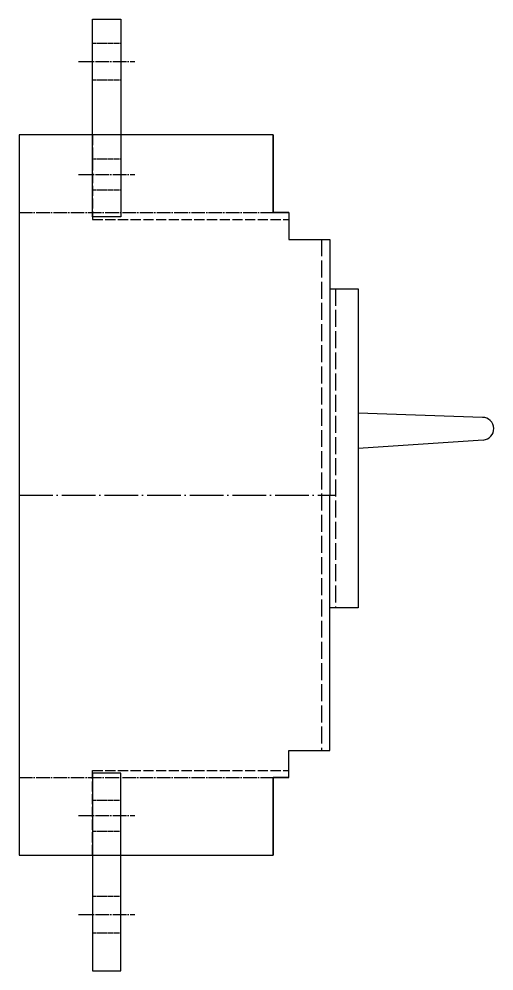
# Model space of a CAD drawing. Extents: x 0 to 168, y 0 to 337.
import ezdxf

# ---------------------------------------------------------------- set-up
doc = ezdxf.new("R2010")
doc.units = 0
doc.linetypes.add('ACAD_ISO02W100', pattern=[15, 12, -3])
doc.linetypes.add('ACAD_ISO04W100', pattern=[30, 24, -3, 0, -3])

# ---------------------------------------------------------------- blocks, each defined once
blk = doc.blocks.new('NS400_600NHL_7_c')
at = {"color": 6, "linetype": 'ACAD_ISO02W100', "ltscale": 0.05}
for p, q in [((-86, 160), (-76, 160)), ((-86, 147), (-76, 147)), ((-86, 119), (-76, 119)), ((-86, 108), (-76, 108)), ((-86, -108), (-76, -108)), ((-86, -119), (-76, -119)), ((-86, -142), (-76, -142)), ((-86, -155), (-76, -155))]:
    blk.add_line(p, q, dxfattribs=at)
at = {"color": 45, "linetype": 'ACAD_ISO04W100', "ltscale": 0.2}
for p, q in [((-91, 153.5), (-71, 153.5)), ((-91, 113.5), (-71, 113.5)), ((-91, -113.5), (-71, -113.5)), ((-91, -148.5), (-71, -148.5))]:
    blk.add_line(p, q, dxfattribs=at)
at = {"linetype": 'ACAD_ISO02W100', "ltscale": 0.3}
for p, q in [((-86, 127.5), (-86, 97.5)), ((-86, 97.5), (-16.5, 97.5)), ((-86, -97.5), (-16.5, -97.5)), ((-86, -127.5), (-86, -97.5))]:
    blk.add_line(p, q, dxfattribs=at)
at = {"color": 6, "linetype": 'ACAD_ISO04W100', "ltscale": 0.2}
for p, q in [((-112, 100), (-22.05, 100)), ((-112, -100), (-22.05, -100))]:
    blk.add_line(p, q, dxfattribs=at)
at = {"color": 31, "linetype": 'ACAD_ISO02W100', "ltscale": 0.5}
for p, q in [((-5, 90.5), (-5, -90.5)), ((0, 73), (0, -40))]:
    blk.add_line(p, q, dxfattribs=at)
for p, q in [((-2, 90.5), (-2, 73)), ((-2, 73), (8, 73)), ((8, 73), (8, -40)), ((8, -40), (-2, -40)), ((-2, -90.5), (-2, -73))]:
    blk.add_line(p, q)
at = {"color": 7}
for p, q in [((52, 27.46), (8, 29.02)), ((52.27, 19.47), (8, 16.5))]:
    blk.add_line(p, q, dxfattribs=at)
at = {"color": 31, "linetype": 'ACAD_ISO04W100', "ltscale": 0.5}
blk.add_line((-112, 0), (0, 0), dxfattribs=at)
for points in [[(-86, 168.5), (-76, 168.5), (-76, 98.5), (-86, 98.5)], [(-22.05, 127.5), (-22.05, 100), (-16.5, 100), (-22.05, 100)], [(-86, -168.5), (-76, -168.5), (-76, -98.5), (-86, -98.5)], [(-22.05, -127.5), (-22.05, -100), (-16.5, -100), (-22.05, -100)]]:
    blk.add_lwpolyline(points, close=True)
for points in [[(-22.05, 127.5), (-22.05, 127.5), (-112, 127.5), (-112, -127.5), (-22.05, -127.5)], [(-16.5, 100), (-16.5, 90.5)], [(-16.5, 90.5), (-2, 90.5), (-2, 0), (-2, 0)], [(-16.5, -90.5), (-2, -90.5), (-2, 0), (-2, 0)], [(-16.5, -100), (-16.5, -90.5)]]:
    blk.add_lwpolyline(points)
at = {"color": 7}
blk.add_arc((52, 23.46), 4, 273.8315, 90, dxfattribs=at)

msp = doc.modelspace()

# ---------------------------------------------------------------- block references
msp.add_blockref('NS400_600NHL_7_c', (112, 168.5))

doc.saveas('drawing.dxf')
